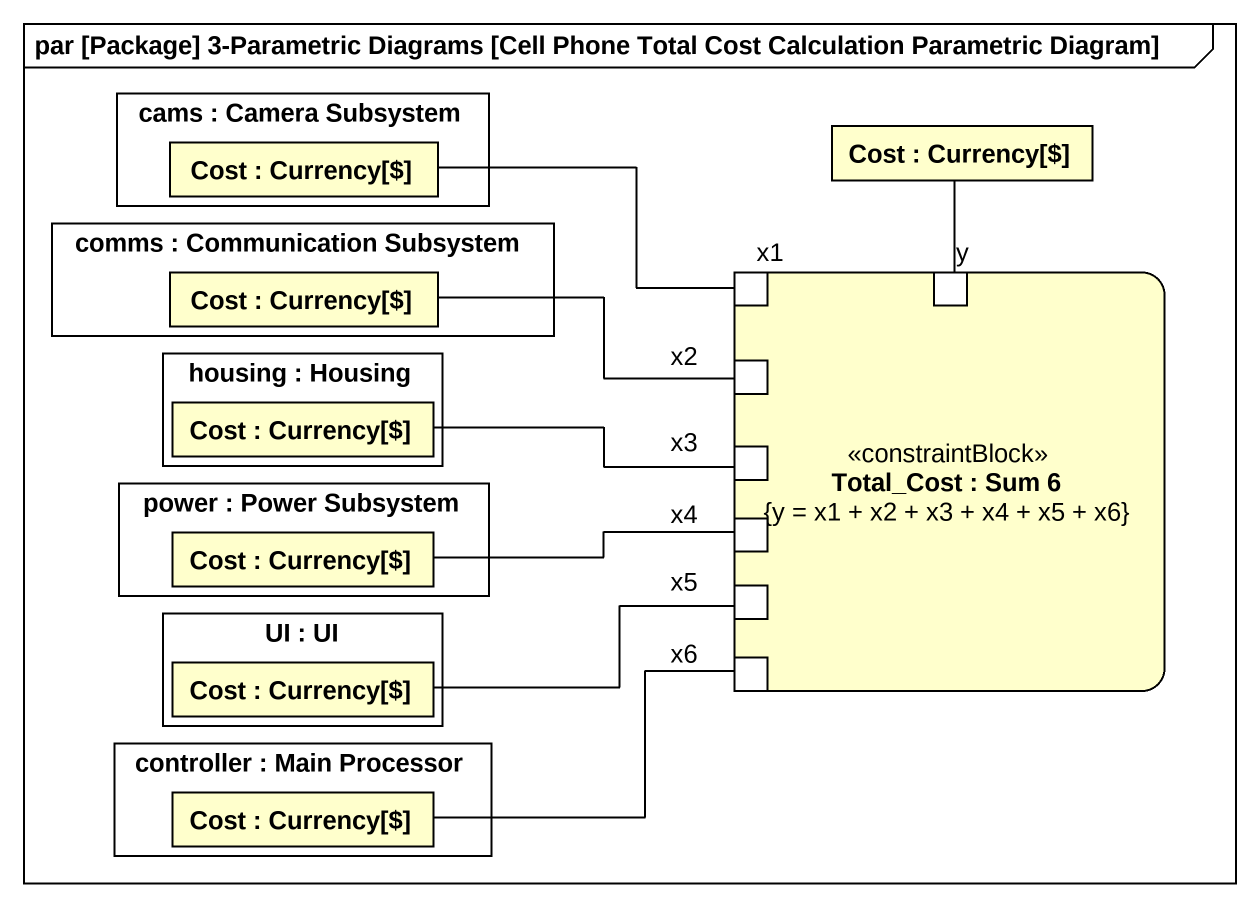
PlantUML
@startuml
mainframe par [Package] 3-Parametric Diagrams [Cell Phone Total Cost Calculation Parametric Diagram]
rectangle "cams : Camera Subsystem" as cams {
  rectangle "Cost : Currency[$]" as Cost
}
rectangle "Cost : Currency[$]" as Cost_2
rectangle "comms : Communication Subsystem" as comms {
  rectangle "Cost : Currency[$]" as Cost_3
}
rectangle "Total_Cost : Sum 6\n{y = x1 + x2 + x3 + x4 + x5 + x6}" as Total_Cost <<constraintBlock>> {
  port x1
  port y
  port x2
  port x3
  port x4
  port x5
  port x6
}
rectangle "housing : Housing" as housing {
  rectangle "Cost : Currency[$]" as Cost_4
}
rectangle "power : Power Subsystem" as power {
  rectangle "Cost : Currency[$]" as Cost_5
}
rectangle "UI : UI" as UI {
  rectangle "Cost : Currency[$]" as Cost_6
}
rectangle "controller : Main Processor" as controller {
  rectangle "Cost : Currency[$]" as Cost_7
}
Cost -right- x1
Cost_2 -- y
Cost_3 -right- x2
Cost_4 -right- x3
Cost_5 -right- x4
Cost_6 -right- x5
Cost_7 -right- x6
@enduml
